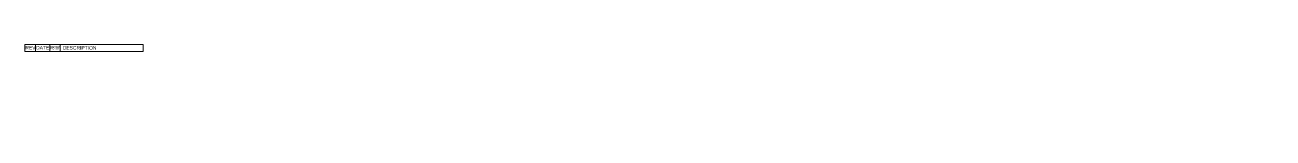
# Model space of a CAD drawing. Header units: inches. Extents: x 0 to 44.2, y -3.1 to 0.4.
import ezdxf
from ezdxf.enums import TextEntityAlignment as Align

# ---------------------------------------------------------------- set-up
doc = ezdxf.new("R2010")
doc.units = ezdxf.units.IN
doc.header["$MEASUREMENT"] = 0
doc.layers.get('0').update_dxf_attribs({"lineweight": 0})
doc.styles.get("Standard").update_dxf_attribs({"font": 'arial.ttf'})

msp = doc.modelspace()

# ---------------------------------------------------------------- linework, layer by layer
at = {"lineweight": 13}
for p, q in [((4.188, 0), (0, 0)), ((0, -0.25), (0, 0)), ((0.375, -0.25), (0.375, 0)), ((0.875, -0.25), (0.875, 0)), ((1.25, -0.25), (1.25, 0)), ((4.188, 0), (4.188, -0.25)), ((4.188, -0.25), (0, -0.25))]:
    msp.add_line(p, q, dxfattribs=at)

# ---------------------------------------------------------------- texts
at = {"lineweight": 13, "flags": 104}
msp.add_attdef('DESCRIPTION', text='MULTI-LINE DESCRIPTION', height=0.125, dxfattribs=at).set_placement((1.339, -0.059), align=Align.TOP_LEFT)
at = {"lineweight": 13}
msp.add_attdef('REV', text='#', height=0.125, dxfattribs=at).set_placement((0.193, -0.18), align=Align.CENTER)
for tag, text, width, p, p2 in [('DATE', 'MM/DD/YY', 0.993909, (0.396, -0.18), (0.859, -0.18)), ('REVBY', 'XXX', 0.555282, (0.901, -0.18), (1.23, -0.18))]:
    msp.add_attdef(tag, text=text, height=0.125, dxfattribs=dict(at, width=width)).set_placement(p, p2, align=Align.FIT)

doc.saveas('drawing.dxf')
